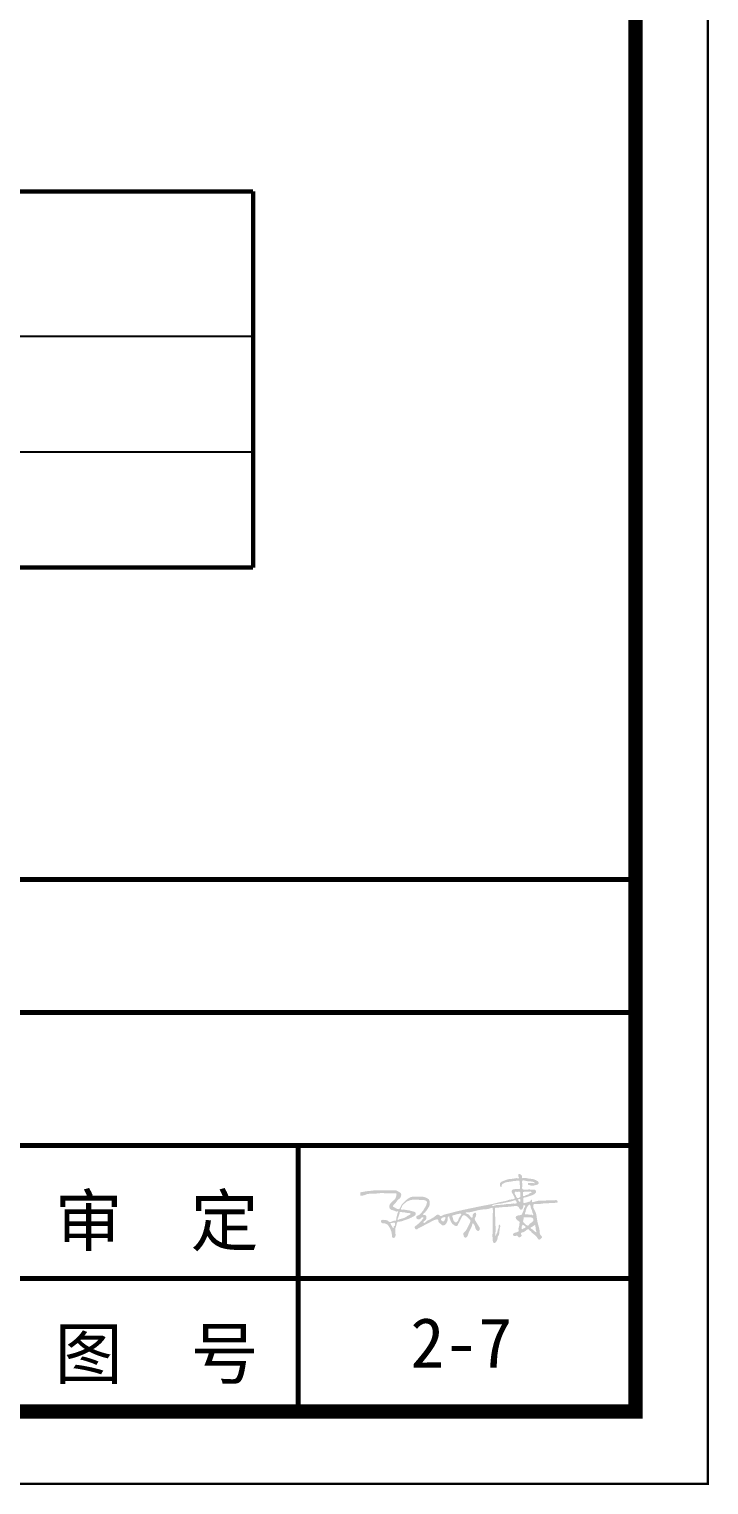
# Model space of a CAD drawing. Header units: millimetres. Extents: x -255 to 9196, y 129 to 426.
# Drawn here: x 3128.6 to 3175.6, y 129.3 to 229.9 of the extents above; entities that cross this region are included whole.
import ezdxf

# ---------------------------------------------------------------- set-up
doc = ezdxf.new("R2010")
doc.units = ezdxf.units.MM
doc.layers.add('不打印', color=7, linetype='Continuous', plot=False)
doc.layers.add('地质-图框', color=7, linetype='Continuous')
doc.layers.add('地质-标注栏', color=7, linetype='Continuous')
doc.styles.get("Standard").update_dxf_attribs({"font": 'simfang_0.ttf', "height": 2.5})

msp = doc.modelspace()

# ---------------------------------------------------------------- hatches: boundary and pattern name
h = msp.add_hatch(color=256)
edge = h.paths.add_edge_path(flags=16)
edge.add_spline(control_points=[(3157.06, 147.65), (3157.05, 147.62), (3157.05, 147.57), (3157.11, 147.52), (3157.16, 147.49), (3157.21, 147.48), (3157.28, 147.49), (3157.29, 147.56), (3157.33, 147.61), (3157.35, 147.67), (3157.37, 147.72), (3157.35, 147.78), (3157.28, 147.78), (3157.21, 147.76), (3157.14, 147.75), (3157.12, 147.68), (3157.07, 147.69), (3157.06, 147.67), (3157.06, 147.65), (3157.06, 147.65)], knot_values=[0, 0, 0, 0, 1.094844, 2.010583, 2.936971, 3.772058, 4.559337, 5.371692, 6.406572, 7.298431, 8.125414, 8.707814, 9.723429, 10.914867, 11.774738, 12.831234, 13.232699, 13.516351, 13.791121, 13.791121, 13.791121, 13.791121], degree=3, periodic=0)
edge = h.paths.add_edge_path()
edge.add_spline(control_points=[(3151.47, 149.27), (3151.47, 149.31), (3151.47, 149.39), (3151.48, 149.45), (3151.47, 149.5), (3151.53, 149.5), (3151.65, 149.52), (3151.89, 149.57), (3152.2, 149.59), (3152.47, 149.64), (3152.72, 149.63), (3152.98, 149.63), (3153.25, 149.64), (3153.55, 149.63), (3153.76, 149.64), (3153.98, 149.63), (3154.11, 149.53), (3154.28, 149.46), (3154.32, 149.28), (3154.24, 149.08), (3154.02, 148.95), (3153.91, 148.72), (3153.76, 148.64), (3153.72, 148.5), (3153.91, 148.42), (3154.14, 148.24), (3154.24, 148.46), (3154.31, 148.62), (3154.48, 148.82), (3154.7, 149.01), (3154.91, 149.15), (3155.18, 149.21), (3155.46, 149.18), (3155.79, 149.21), (3156.03, 149.12), (3156.23, 149.02), (3156.27, 148.82), (3156.29, 148.62), (3156.16, 148.4), (3156.03, 148.19), (3155.9, 148.06), (3155.8, 147.98), (3155.84, 147.89), (3155.95, 147.96), (3156.09, 147.79), (3156.02, 147.56), (3155.86, 147.5), (3155.83, 147.42), (3155.86, 147.33), (3156.01, 147.44), (3156.1, 147.55), (3156.28, 147.6), (3156.41, 147.69), (3156.57, 147.77), (3156.68, 147.88), (3156.82, 147.98), (3156.93, 147.93), (3157.01, 147.8), (3157.19, 147.93), (3157.6, 148.03), (3158.29, 148.22), (3159.17, 148.4), (3160.02, 148.58), (3160.71, 148.7), (3161.23, 148.85), (3161.56, 148.89), (3161.82, 149.01), (3162, 148.99), (3162.19, 149.07), (3162.08, 149.21), (3162.05, 149.34), (3161.94, 149.45), (3161.93, 149.59), (3162, 149.71), (3162.17, 149.7), (3162.32, 149.75), (3162.49, 149.69), (3162.52, 149.81), (3162.51, 149.96), (3162.48, 150.11), (3162.49, 150.33), (3162.27, 150.28), (3162.07, 150.28), (3161.84, 150.22), (3161.6, 150.21), (3161.42, 150.14), (3161.28, 150.07), (3161.24, 149.97), (3161.26, 149.9), (3161.19, 149.84), (3161.13, 149.92), (3161.12, 150.02), (3161.14, 150.19), (3161.37, 150.28), (3161.59, 150.37), (3161.85, 150.43), (3162.09, 150.42), (3162.26, 150.5), (3162.47, 150.42), (3162.42, 150.56), (3162.39, 150.62), (3162.38, 150.69), (3162.4, 150.76), (3162.49, 150.76), (3162.58, 150.72), (3162.67, 150.63), (3162.65, 150.54), (3162.65, 150.44), (3162.83, 150.52), (3163, 150.45), (3163.25, 150.43), (3163.48, 150.4), (3163.65, 150.31), (3163.78, 150.24), (3163.81, 150.13), (3163.77, 150.05), (3163.67, 150.01), (3163.53, 149.97), (3163.37, 149.94), (3163.24, 149.96), (3163.16, 150), (3163.07, 149.99), (3163.06, 150.07), (3163.07, 150.16), (3163.22, 150.12), (3163.34, 150.13), (3163.44, 150.13), (3163.53, 150.11), (3163.52, 150.18), (3163.4, 150.23), (3163.24, 150.25), (3163.04, 150.25), (3162.89, 150.29), (3162.78, 150.32), (3162.68, 150.33), (3162.65, 150.22), (3162.67, 150.08), (3162.68, 149.92), (3162.64, 149.77), (3162.7, 149.7), (3162.85, 149.65), (3163.1, 149.71), (3163.35, 149.67), (3163.56, 149.69), (3163.68, 149.52), (3163.46, 149.31), (3163.18, 149.25), (3162.95, 149.14), (3162.76, 149.14), (3162.73, 149.03), (3162.76, 148.93), (3162.68, 148.7), (3162.98, 148.79), (3163.12, 148.84), (3163.27, 148.86), (3163.24, 148.97), (3163.37, 149.02), (3163.28, 148.73), (3163.76, 148.96), (3164.09, 148.88), (3164.56, 148.97), (3164.85, 148.92), (3165.02, 148.97), (3165.08, 148.91), (3165.11, 148.86), (3165.11, 148.81), (3165.09, 148.77), (3165.04, 148.78), (3164.96, 148.77), (3164.81, 148.75), (3164.51, 148.74), (3164.1, 148.74), (3163.76, 148.65), (3163.45, 148.7), (3163.38, 148.43), (3163.62, 148.17), (3163.67, 147.7), (3163.75, 147.27), (3163.89, 146.88), (3163.86, 146.56), (3164.09, 146.4), (3163.94, 146.27), (3163.78, 146.17), (3163.66, 146.51), (3163.38, 146.61), (3163.24, 146.83), (3163.12, 146.88), (3163.1, 147), (3162.88, 146.82), (3162.78, 146.73), (3162.57, 146.71), (3162.58, 146.59), (3162.63, 146.54), (3162.63, 146.44), (3162.53, 146.39), (3162.4, 146.37), (3162.36, 146.51), (3162.22, 146.48), (3162.12, 146.47), (3162.01, 146.52), (3162.03, 146.67), (3162.19, 146.7), (3162.3, 146.74), (3162.46, 146.79), (3162.37, 146.97), (3162.47, 147.12), (3162.44, 147.27), (3162.52, 147.44), (3162.37, 147.53), (3162.25, 147.61), (3162.19, 147.79), (3162.33, 147.9), (3162.48, 147.9), (3162.66, 147.94), (3162.69, 148.11), (3162.78, 148.25), (3162.77, 148.39), (3162.85, 148.47), (3162.89, 148.55), (3162.83, 148.61), (3162.72, 148.61), (3162.74, 148.48), (3162.72, 148.37), (3162.58, 148.24), (3162.45, 148.37), (3162.42, 148.51), (3162.23, 148.56), (3161.88, 148.5), (3161.47, 148.47), (3161.09, 148.46), (3160.93, 148.41), (3160.79, 148.44), (3160.78, 148.34), (3160.77, 148.22), (3160.79, 147.98), (3160.8, 147.67), (3160.79, 147.28), (3160.87, 146.87), (3160.79, 146.67), (3160.81, 146.47), (3160.86, 146.52), (3160.86, 146.59), (3160.92, 146.67), (3160.96, 146.78), (3160.96, 146.91), (3161.04, 147.01), (3161.02, 147.12), (3161.05, 147.19), (3161.06, 147.28), (3161.11, 147.25), (3161.17, 147.18), (3161.1, 146.98), (3161.09, 146.76), (3161.06, 146.53), (3160.95, 146.4), (3160.97, 146.24), (3160.88, 146.1), (3160.8, 145.98), (3160.69, 145.99), (3160.63, 146.08), (3160.63, 146.24), (3160.6, 146.44), (3160.62, 146.76), (3160.61, 147.14), (3160.62, 147.71), (3160.64, 148.08), (3160.63, 148.46), (3160.34, 148.33), (3160.09, 148.32), (3159.68, 148.28), (3159.36, 148.19), (3159.04, 148.11), (3158.9, 148.11), (3158.72, 148.1), (3158.8, 148), (3158.93, 148.01), (3159.05, 147.87), (3159.1, 147.76), (3159.24, 147.72), (3159.22, 147.87), (3159.25, 147.98), (3159.33, 148.06), (3159.46, 148.11), (3159.5, 147.93), (3159.45, 147.8), (3159.36, 147.66), (3159.43, 147.52), (3159.53, 147.36), (3159.64, 147.18), (3159.76, 147), (3159.71, 146.85), (3159.59, 146.8), (3159.5, 146.89), (3159.42, 147), (3159.4, 147.14), (3159.35, 147.25), (3159.23, 147.43), (3159.19, 147.15), (3159.09, 146.96), (3158.95, 146.7), (3158.9, 146.45), (3158.75, 146.33), (3158.61, 146.42), (3158.61, 146.54), (3158.58, 146.67), (3158.71, 146.78), (3158.84, 146.93), (3158.93, 147.16), (3159.03, 147.33), (3159.08, 147.47), (3159.08, 147.58), (3158.93, 147.71), (3158.81, 147.85), (3158.64, 147.92), (3158.56, 147.89), (3158.42, 147.71), (3158.37, 147.48), (3158.22, 147.3), (3158.22, 147.18), (3158.1, 147.15), (3158.02, 147.18), (3157.91, 147.25), (3157.78, 147.36), (3157.71, 147.52), (3157.67, 147.63), (3157.63, 147.72), (3157.63, 147.77), (3157.64, 147.83), (3157.59, 147.82), (3157.5, 147.81), (3157.54, 147.64), (3157.48, 147.47), (3157.41, 147.29), (3157.26, 147.2), (3157.11, 147.2), (3157.03, 147.32), (3156.91, 147.39), (3156.86, 147.49), (3156.87, 147.65), (3156.65, 147.6), (3156.49, 147.54), (3156.27, 147.4), (3156, 147.28), (3155.71, 147.1), (3155.48, 147.02), (3155.37, 146.91), (3155.29, 146.94), (3155.25, 147), (3155.19, 147.12), (3155.31, 147.17), (3155.42, 147.26), (3155.55, 147.38), (3155.68, 147.5), (3155.75, 147.6), (3155.81, 147.65), (3155.85, 147.73), (3155.77, 147.79), (3155.67, 147.74), (3155.61, 147.62), (3155.48, 147.61), (3155.37, 147.66), (3155.33, 147.75), (3155.35, 147.87), (3155.5, 147.88), (3155.65, 148.05), (3155.82, 148.2), (3155.91, 148.41), (3156.02, 148.54), (3156.06, 148.69), (3156.1, 148.85), (3155.98, 148.93), (3155.81, 148.99), (3155.62, 148.94), (3155.41, 149.01), (3155.25, 148.98), (3155.07, 148.98), (3154.91, 148.95), (3154.78, 148.89), (3154.66, 148.85), (3154.59, 148.77), (3154.48, 148.68), (3154.37, 148.58), (3154.34, 148.45), (3154.28, 148.4), (3154.27, 148.28), (3154.41, 148.31), (3154.53, 148.3), (3154.68, 148.25), (3154.85, 148.26), (3154.98, 148.19), (3155.11, 148.19), (3155.2, 148.14), (3155.29, 148.12), (3155.31, 148.03), (3155.31, 147.96), (3155.24, 147.87), (3155.05, 147.77), (3154.8, 147.64), (3154.52, 147.57), (3154.31, 147.47), (3154.16, 147.47), (3154.01, 147.45), (3153.99, 147.27), (3153.93, 147.11), (3153.87, 146.89), (3153.9, 146.68), (3153.92, 146.49), (3153.86, 146.35), (3153.66, 146.32), (3153.66, 146.56), (3153.63, 146.79), (3153.52, 147.02), (3153.39, 147.24), (3153.19, 147.37), (3152.99, 147.33), (3152.9, 147.44), (3152.89, 147.59), (3153.03, 147.59), (3153.17, 147.59), (3153.35, 147.57), (3153.55, 147.36), (3153.73, 147.56), (3153.96, 147.52), (3153.95, 147.7), (3154, 147.84), (3154.03, 148), (3154.07, 148.1), (3154.12, 148.21), (3153.96, 148.13), (3153.85, 148.22), (3153.7, 148.26), (3153.54, 148.3), (3153.48, 148.43), (3153.47, 148.55), (3153.53, 148.72), (3153.71, 148.88), (3153.92, 149.05), (3153.96, 149.25), (3154, 149.43), (3153.82, 149.43), (3153.59, 149.43), (3153.25, 149.42), (3152.9, 149.45), (3152.58, 149.4), (3152.27, 149.4), (3151.96, 149.39), (3151.71, 149.27), (3151.6, 149.26), (3151.47, 149.26), (3151.47, 149.27)], knot_values=[0, 0, 0, 0, 1.976312, 3.018367, 3.269898, 3.749702, 4.834006, 9.62362, 13.452743, 18.627688, 21.612948, 24.346242, 29.741381, 33.302581, 37.366558, 39.173731, 42.502539, 44.546889, 46.627753, 49.567369, 53.604173, 57.284866, 59.75768, 61.074803, 62.326696, 67.979375, 69.132216, 71.889253, 75.683349, 80.376133, 84.739519, 86.490853, 92.234156, 97.068019, 100.429757, 103.693796, 105.598345, 109.17742, 112.023186, 116.60901, 119.542734, 120.725083, 121.411546, 123.11809, 124.588039, 129.410696, 130.720715, 131.927345, 132.512105, 134.442431, 137.229942, 139.767682, 141.969606, 144.264473, 147.202208, 149.156303, 150.995179, 151.77243, 155.250043, 157.768724, 171.532936, 185.086132, 197.290427, 209.084545, 215.623844, 220.562481, 223.780967, 227.404624, 228.938971, 231.18602, 232.99334, 235.279714, 237.39077, 238.413247, 240.945245, 243.852354, 245.95977, 246.754168, 248.413036, 252.429649, 254.024041, 256.622344, 259.532533, 263.465936, 266.597203, 270.043433, 271.790493, 273.165009, 274.278271, 275.155617, 275.96863, 278.137574, 279.489418, 282.933465, 287.218074, 290.631735, 294.43893, 297.066035, 299.279555, 300.631477, 301.741743, 302.480205, 303.51679, 304.510579, 305.744526, 308.045667, 309.10708, 309.738011, 311.721468, 314.587144, 318.560317, 321.978382, 324.929444, 326.726307, 328.375842, 329.212915, 330.25815, 332.912487, 335.737852, 337.322197, 338.464063, 339.540303, 340.517248, 341.291475, 343.24226, 345.424661, 346.906066, 347.790693, 348.283761, 349.37956, 352.817893, 355.786154, 358.093634, 359.322049, 360.782347, 361.645093, 363.565636, 367.250663, 368.807935, 369.801923, 370.698936, 375.382624, 380.290659, 382.057817, 384.048911, 387.541174, 392.467198, 396.884683, 398.870852, 399.463262, 401.525914, 403.50169, 407.635898, 409.387035, 411.233271, 412.280452, 413.20357, 415.190434, 419.044115, 426.82695, 433.696307, 438.234604, 439.880328, 440.5342, 441.546128, 442.183141, 442.753004, 443.168649, 444.25252, 446.435187, 449.787888, 457.012911, 463.817808, 466.622312, 467.653782, 474.772731, 480.221843, 487.75307, 493.758919, 498.268061, 500.770469, 503.126663, 504.93944, 508.215227, 514.602973, 517.725651, 519.162893, 519.653701, 522.57407, 525.985365, 528.091346, 529.420767, 530.44176, 531.074818, 533.51958, 534.412854, 536.192404, 538.038156, 539.769774, 540.822907, 542.444399, 544.691107, 546.792547, 548.016807, 551.031041, 552.848139, 555.141276, 557.888754, 559.117839, 562.162851, 564.274516, 565.814007, 568.969099, 570.805367, 573.405532, 575.322644, 577.850069, 578.932876, 580.303886, 580.965396, 582.395387, 583.584192, 585.599442, 587.646145, 589.914983, 591.789159, 593.27422, 597.94608, 607.063846, 611.402782, 614.073872, 615.321987, 615.878503, 617.519975, 620.919802, 626.227157, 631.278458, 637.955565, 642.446505, 643.232821, 643.760483, 644.456326, 646.177092, 647.742257, 649.719808, 651.636288, 652.979528, 654.238301, 655.194152, 655.659487, 656.394987, 659.092563, 663.591374, 666.73103, 668.397875, 670.738048, 673.250698, 675.453964, 676.439317, 677.660828, 679.829027, 683.261807, 686.437325, 693.520123, 699.871158, 710.80178, 711.665262, 714.371367, 719.852061, 724.798696, 731.582425, 735.049173, 737.977924, 739.413207, 740.181114, 742.294893, 744.847896, 747.080249, 748.01495, 749.656081, 751.744516, 753.156469, 754.723524, 756.064382, 759.453584, 761.036376, 762.882106, 765.701193, 769.323154, 772.347842, 774.172791, 775.585183, 777.013936, 779.293074, 781.697647, 782.695741, 785.087573, 787.226283, 790.776274, 796.031545, 799.610519, 801.573474, 803.326881, 805.300637, 806.912735, 808.495868, 812.035945, 815.779267, 818.869602, 820.811829, 822.125877, 823.541907, 828.940789, 830.302191, 831.031036, 832.606796, 840.023967, 840.684534, 842.883131, 844.244533, 845.363175, 846.535711, 849.926761, 852.286909, 854.171399, 855.113645, 856.128269, 856.673621, 857.147526, 858.050728, 860.090115, 862.716938, 866.384136, 867.936357, 870.065038, 872.061231, 873.982345, 875.67185, 877.131449, 879.445427, 882.719542, 885.677448, 890.574174, 895.673374, 900.269723, 901.080783, 902.0814, 903.195863, 904.760709, 906.51745, 907.912156, 911.149921, 913.959999, 915.505406, 916.565642, 917.656816, 918.348052, 920.340725, 921.570186, 923.703426, 925.112377, 926.520541, 927.902372, 929.517787, 932.398315, 937.179688, 939.59686, 942.195605, 944.091548, 946.864224, 947.8244, 950.291283, 954.566441, 955.923755, 959.676397, 961.5313, 963.693704, 966.5664, 967.727809, 969.03891, 971.169049, 973.960761, 975.413252, 976.517354, 977.539594, 979.222904, 980.846563, 983.344484, 985.952933, 988.091281, 989.728729, 991.182119, 992.528204, 993.655163, 994.585274, 995.88215, 998.258073, 1003.821633, 1008.058251, 1010.833525, 1013.583601, 1014.67668, 1017.228742, 1019.702485, 1022.748285, 1026.782974, 1029.033757, 1031.10648, 1032.665939, 1035.775685, 1038.774974, 1043.505154, 1046.495812, 1049.996333, 1053.115253, 1054.040804, 1056.294707, 1057.620278, 1059.043068, 1062.953747, 1065.090649, 1070.123473, 1071.433068, 1073.272203, 1075.944948, 1078.502315, 1080.15249, 1081.014965, 1082.574426, 1084.823859, 1086.961129, 1089.405106, 1091.419354, 1092.609896, 1094.709199, 1098.735043, 1103.263313, 1105.737056, 1107.750914, 1109.564562, 1112.173013, 1118.219875, 1124.030812, 1127.369626, 1132.591904, 1137.489058, 1140.639116, 1143.742249, 1144.231568, 1144.231568, 1144.231568, 1144.231568], degree=3, periodic=0)
edge = h.paths.add_edge_path(flags=16)
edge.add_spline(control_points=[(3157.83, 147.83), (3157.85, 147.79), (3157.88, 147.7), (3157.89, 147.58), (3157.96, 147.49), (3158.03, 147.4), (3158.13, 147.42), (3158.21, 147.48), (3158.25, 147.6), (3158.29, 147.71), (3158.35, 147.8), (3158.39, 147.86), (3158.43, 147.92), (3158.46, 147.98), (3158.41, 148.05), (3158.28, 147.99), (3158.13, 147.98), (3158, 147.92), (3157.89, 147.91), (3157.82, 147.87), (3157.83, 147.84), (3157.83, 147.83)], knot_values=[0, 0, 0, 0, 2.065977, 3.778019, 5.026363, 7.020016, 7.991516, 9.334166, 11.098954, 13.338472, 14.354147, 15.643986, 16.805999, 17.506465, 18.120776, 20.055848, 22.53053, 24.848178, 26.280873, 27.23305, 27.71727, 27.71727, 27.71727, 27.71727], degree=3, periodic=0)
edge = h.paths.add_edge_path(flags=17)
edge.add_spline(control_points=[(3162.19, 148.93), (3162.21, 148.93), (3162.25, 148.9), (3162.26, 148.83), (3162.29, 148.78), (3162.25, 148.69), (3162.04, 148.75), (3161.85, 148.67), (3161.64, 148.7), (3161.47, 148.65), (3161.24, 148.64), (3161.01, 148.61), (3160.79, 148.61), (3160.65, 148.52), (3160.56, 148.59), (3160.78, 148.67), (3160.89, 148.67), (3161.08, 148.71), (3161.25, 148.71), (3161.41, 148.77), (3161.57, 148.79), (3161.74, 148.83), (3161.9, 148.86), (3162.04, 148.9), (3162.11, 148.94), (3162.16, 148.94), (3162.18, 148.93), (3162.19, 148.93)], knot_values=[0, 0, 0, 0, 0.777686, 1.929051, 2.760418, 3.308433, 5.798843, 10.064954, 12.451385, 14.874019, 17.777373, 22.090389, 25.106741, 27.549329, 27.908396, 29.455131, 33.457187, 35.066045, 37.764147, 40.527792, 42.5051, 44.669727, 48.209364, 49.784594, 50.888217, 51.544484, 51.936834, 51.936834, 51.936834, 51.936834], degree=3, periodic=0)
edge = h.paths.add_edge_path(flags=16)
edge.add_spline(control_points=[(3162.39, 148.97), (3162.4, 148.94), (3162.42, 148.89), (3162.46, 148.85), (3162.52, 148.81), (3162.53, 148.89), (3162.52, 148.95), (3162.53, 149.01), (3162.5, 149.04), (3162.45, 149.03), (3162.42, 149.02), (3162.37, 149), (3162.39, 148.98), (3162.39, 148.97)], knot_values=[0, 0, 0, 0, 1.245613, 2.175218, 2.84887, 3.463701, 4.88207, 5.540711, 6.008538, 6.560514, 7.449846, 7.84399, 8.22639, 8.22639, 8.22639, 8.22639], degree=3, periodic=0)
edge = h.paths.add_edge_path(flags=16)
edge.add_spline(control_points=[(3162.17, 149.51), (3162.15, 149.51), (3162.12, 149.45), (3162.16, 149.36), (3162.22, 149.28), (3162.24, 149.2), (3162.28, 149.15), (3162.31, 149.08), (3162.38, 149.09), (3162.44, 149.11), (3162.48, 149.15), (3162.53, 149.16), (3162.53, 149.2), (3162.53, 149.3), (3162.57, 149.44), (3162.49, 149.54), (3162.4, 149.53), (3162.32, 149.52), (3162.25, 149.53), (3162.2, 149.53), (3162.17, 149.54), (3162.16, 149.52), (3162.17, 149.52), (3162.17, 149.51)], knot_values=[0, 0, 0, 0, 0.861244, 2.431031, 3.852702, 5.085635, 5.85594, 6.934384, 7.860311, 8.665001, 9.656767, 10.144616, 10.436036, 11.285115, 14.912628, 15.689596, 16.719567, 18.186906, 19.266269, 19.953127, 20.276731, 20.450871, 20.557842, 20.557842, 20.557842, 20.557842], degree=3, periodic=0)
edge = h.paths.add_edge_path(flags=16)
edge.add_spline(control_points=[(3162.72, 149.48), (3162.72, 149.45), (3162.71, 149.39), (3162.71, 149.31), (3162.71, 149.25), (3162.76, 149.23), (3162.82, 149.22), (3162.87, 149.26), (3162.93, 149.3), (3163.01, 149.33), (3163.09, 149.33), (3163.13, 149.4), (3163.19, 149.43), (3163.24, 149.44), (3163.28, 149.44), (3163.33, 149.45), (3163.29, 149.49), (3163.28, 149.57), (3163.14, 149.53), (3163.01, 149.55), (3162.9, 149.52), (3162.81, 149.53), (3162.77, 149.52), (3162.72, 149.53), (3162.72, 149.5), (3162.72, 149.49), (3162.72, 149.48)], knot_values=[0, 0, 0, 0, 1.627271, 2.564917, 3.463325, 4.107991, 4.704694, 5.809748, 6.927935, 7.926836, 9.222179, 10.242214, 11.082175, 11.993147, 12.703979, 13.04412, 13.515506, 14.375081, 16.367968, 18.130075, 20.108708, 21.275945, 21.825603, 22.498973, 22.613285, 22.934178, 22.934178, 22.934178, 22.934178], degree=3, periodic=0)
edge = h.paths.add_edge_path(flags=16)
edge.add_spline(control_points=[(3163.1, 148.59), (3163.07, 148.56), (3163.01, 148.49), (3162.96, 148.37), (3162.9, 148.26), (3162.92, 148.15), (3162.86, 148.08), (3162.85, 148.01), (3162.88, 147.95), (3162.97, 147.98), (3163.09, 147.97), (3163.22, 147.91), (3163.34, 147.97), (3163.38, 147.88), (3163.46, 147.97), (3163.35, 148.07), (3163.36, 148.21), (3163.3, 148.33), (3163.25, 148.44), (3163.24, 148.53), (3163.23, 148.61), (3163.18, 148.64), (3163.11, 148.64), (3163.11, 148.59), (3163.1, 148.59)], knot_values=[0, 0, 0, 0, 2.001049, 3.674502, 5.771722, 7.156147, 8.41876, 9.470853, 10.127335, 10.852845, 13.021442, 15.353893, 16.866073, 17.608889, 18.399536, 20.205357, 22.625681, 24.41842, 26.100767, 27.697592, 28.445905, 29.247463, 30.191838, 30.721959, 30.721959, 30.721959, 30.721959], degree=3, periodic=0)
edge = h.paths.add_edge_path(flags=16)
edge.add_spline(control_points=[(3162.76, 147.68), (3162.76, 147.65), (3162.74, 147.58), (3162.71, 147.46), (3162.79, 147.38), (3162.88, 147.3), (3162.96, 147.21), (3163.09, 147.17), (3163.15, 147.28), (3163.24, 147.37), (3163.36, 147.42), (3163.43, 147.52), (3163.46, 147.63), (3163.38, 147.72), (3163.28, 147.77), (3163.13, 147.74), (3163, 147.79), (3162.88, 147.75), (3162.81, 147.77), (3162.75, 147.74), (3162.76, 147.7), (3162.76, 147.68)], knot_values=[0, 0, 0, 0, 1.621992, 3.308842, 4.508909, 6.438784, 8.406396, 9.887104, 11.272649, 13.072815, 15.431049, 16.969104, 18.225996, 19.790057, 21.47997, 23.344688, 25.770547, 27.41792, 28.509462, 29.001281, 29.820485, 29.820485, 29.820485, 29.820485], degree=3, periodic=0)
edge = h.paths.add_edge_path(flags=16)
edge.add_spline(control_points=[(3162.68, 147.21), (3162.65, 147.19), (3162.62, 147.13), (3162.64, 147.04), (3162.62, 146.98), (3162.65, 146.94), (3162.69, 146.94), (3162.73, 146.99), (3162.8, 147.01), (3162.86, 147.04), (3162.91, 147.08), (3162.88, 147.13), (3162.84, 147.17), (3162.8, 147.19), (3162.77, 147.23), (3162.73, 147.24), (3162.7, 147.26), (3162.67, 147.23), (3162.69, 147.21), (3162.68, 147.21)], knot_values=[0, 0, 0, 0, 1.23237, 2.862046, 3.675794, 4.080594, 4.699096, 5.35691, 6.876583, 7.681133, 8.417953, 8.942195, 9.954773, 10.679344, 11.236603, 11.826958, 12.460554, 12.741244, 13.107108, 13.107108, 13.107108, 13.107108], degree=3, periodic=0)
edge = h.paths.add_edge_path(flags=16)
edge.add_spline(control_points=[(3163.3, 147.09), (3163.28, 147.08), (3163.24, 147.06), (3163.24, 146.99), (3163.32, 146.96), (3163.39, 146.92), (3163.45, 146.85), (3163.5, 146.8), (3163.57, 146.77), (3163.61, 146.72), (3163.67, 146.76), (3163.62, 146.83), (3163.6, 146.9), (3163.61, 146.99), (3163.58, 147.08), (3163.58, 147.16), (3163.56, 147.23), (3163.5, 147.22), (3163.47, 147.19), (3163.42, 147.16), (3163.38, 147.13), (3163.35, 147.11), (3163.32, 147.1), (3163.31, 147.09), (3163.3, 147.09)], knot_values=[0, 0, 0, 0, 1.078617, 1.584482, 2.769352, 4.19498, 5.366298, 6.581313, 7.563654, 8.507528, 8.990575, 10.154726, 11.423765, 12.462376, 13.998568, 15.210379, 16.153849, 16.746294, 17.483217, 18.246977, 18.971547, 19.662222, 19.902153, 20.241453, 20.241453, 20.241453, 20.241453], degree=3, periodic=0)
edge = h.paths.add_edge_path(flags=16)
edge.add_spline(control_points=[(3153.57, 147.28), (3153.59, 147.27), (3153.61, 147.23), (3153.64, 147.17), (3153.69, 147.11), (3153.7, 147.04), (3153.81, 147), (3153.74, 147.16), (3153.87, 147.16), (3153.86, 147.25), (3153.86, 147.31), (3153.87, 147.37), (3153.82, 147.41), (3153.74, 147.4), (3153.66, 147.36), (3153.58, 147.38), (3153.55, 147.32), (3153.56, 147.29), (3153.57, 147.28)], knot_values=[0, 0, 0, 0, 1.076924, 2.082744, 2.865184, 4.332782, 4.901003, 6.550431, 7.733202, 8.571799, 9.759042, 10.52869, 11.144503, 12.459715, 13.851956, 14.688205, 15.691416, 16.049705, 16.049705, 16.049705, 16.049705], degree=3, periodic=0)
edge = h.paths.add_edge_path(flags=16)
edge.add_spline(control_points=[(3154.2, 148.1), (3154.19, 148.04), (3154.15, 147.92), (3154.1, 147.77), (3154.06, 147.67), (3154.02, 147.55), (3154.21, 147.65), (3154.37, 147.67), (3154.62, 147.76), (3154.77, 147.9), (3154.92, 147.93), (3154.98, 148.07), (3154.69, 148.05), (3154.51, 148.13), (3154.34, 148.11), (3154.21, 148.14), (3154.2, 148.11), (3154.2, 148.1)], knot_values=[0, 0, 0, 0, 2.639694, 5.480822, 6.640847, 7.833901, 9.379189, 12.619169, 16.706763, 20.039631, 21.716381, 22.636913, 25.384768, 29.554076, 32.467188, 33.476001, 33.820235, 33.820235, 33.820235, 33.820235], degree=3, periodic=0)

# ---------------------------------------------------------------- linework, layer by layer
at = {"const_width": 0.345}
for points in [[(2986.63, 171.11), (3170.49, 171.11), (3170.49, 134.34), (2986.63, 134.34), (2986.63, 171.11)], [(2986.63, 171.11), (3170.49, 171.11), (3170.49, 134.34), (2986.63, 134.34), (2986.63, 171.11)], [(2986.63, 161.92), (3170.49, 161.92)], [(2986.63, 152.73), (3170.49, 152.73)], [(3147.18, 143.53), (3147.18, 152.73)], [(2986.63, 143.53), (3170.49, 143.53)], [(3009.61, 143.53), (3170.49, 143.53)], [(3147.18, 134.34), (3147.18, 143.53)]]:
    msp.add_lwpolyline(points, dxfattribs=at)
at = {"layer": '不打印', "linetype": 'Continuous', "const_width": 0.15}
msp.add_lwpolyline([(2755.49, 129.34), (3175.49, 129.34), (3175.49, 426.34), (2755.49, 426.34), (2755.49, 129.34)], dxfattribs=at)
at = {"layer": '地质-图框', "linetype": 'Continuous', "const_width": 1}
msp.add_lwpolyline([(2760.49, 134.34), (3170.49, 134.34), (3170.49, 421.34), (2760.49, 421.34), (2760.49, 134.34), (3170.49, 134.34)], dxfattribs=at)
at = {"layer": '地质-标注栏', "color": 7, "linetype": 'Continuous', "const_width": 0.3}
for points in [[(2786.92, 218.69), (3144.06, 218.69)], [(3144.06, 218.69), (3144.06, 192.69)], [(2786.92, 192.69), (3144.06, 192.69)]]:
    msp.add_lwpolyline(points, dxfattribs=at)
at = {"layer": '地质-标注栏', "color": 7, "linetype": 'Continuous'}
for points in [[(2786.92, 208.69), (3144.06, 208.69)], [(2786.92, 200.69), (3144.06, 200.69)]]:
    msp.add_lwpolyline(points, dxfattribs=at)

# ---------------------------------------------------------------- texts
for s, p in [('审  定', (3130.35, 145.81)), ('图  号', (3130.35, 136.62)), ('2-7', (3154.94, 137.37))]:
    msp.add_text(s, height=3.447).set_placement(p)

doc.saveas('drawing.dxf')
